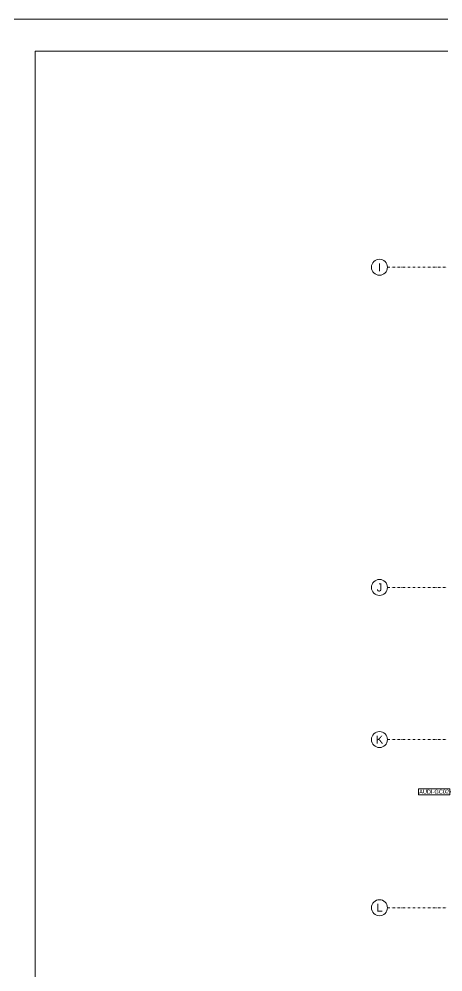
# Model space of a CAD drawing. Extents: x -2050 to 29725, y -1777 to 6820.
# Drawn here: x 11930 to 12989, y 1824 to 4205 of the extents above; entities that cross this region are included whole.
import ezdxf
from ezdxf.enums import TextEntityAlignment as Align

# ---------------------------------------------------------------- set-up
doc = ezdxf.new("R2010")
doc.units = 0
doc.header["$LTSCALE"] = 25
doc.header["$MEASUREMENT"] = 0
doc.linetypes.add('DASHDOT2', pattern=[0.5, 0.25, -0.125, 0, -0.125])
doc.layers.get('0').update_dxf_attribs({"color": 9, "lineweight": 9})
for name, color, linetype, lineweight in [('22', 8, 'Continuous', 9), ('24', 9, 'DASHDOT2', 9), ('40A', 9, 'Continuous', 9)]:
    doc.layers.add(name, color=color, linetype=linetype, lineweight=lineweight)
doc.styles.add('Arial', font='arial.ttf', dxfattribs={"height": 2.5})

# ---------------------------------------------------------------- blocks, each defined once
blk = doc.blocks.new('0_wallno')
blk.add_lwpolyline([(-7.84, 1.5), (7.94, 1.5), (7.94, -1.5), (-7.84, -1.5)], close=True)
blk.add_lwpolyline([(7.94, 0), (16.13, 0)])
at = {"style": 'Arial'}
blk.add_attdef('DUVARNO', text='', height=2, dxfattribs=at).set_placement((0, 0), align=Align.MIDDLE_CENTER)
blk.add_attdef('GENISLIK', text='', height=2, dxfattribs=at).set_placement((8.44, 0), align=Align.BOTTOM_LEFT)
blk.add_attdef('YUKSEKLIK', text='', height=2, dxfattribs=at).set_placement((8.44, -0.5), align=Align.TOP_LEFT)
blk = doc.blocks.new('KAPI KODLARI 2. KAT')
at = {"layer": '22'}
ref = blk.add_blockref('0_wallno', (12966.8, 2274.7), dxfattribs=dict(at, xscale=5, yscale=5, zscale=5))
ref.add_attrib('DUVARNO', 'AUDI-GC02', dxfattribs={"layer": '0', "height": 10, "style": 'Arial'}).set_placement((12966.8, 2274.7), align=Align.MIDDLE_CENTER)
blk = doc.blocks.new('0_aks')
at = {"linetype": 'Continuous'}
blk.add_circle((0, 0), 2, dxfattribs=at)
at = {"style": 'Arial'}
blk.add_attdef('AKS', text='', height=2, dxfattribs=at).set_placement((0, 0), align=Align.MIDDLE_CENTER)
blk = doc.blocks.new('P-AKS_AUDI')
at = {"layer": '24'}
for points in [[(-3762.1, 800), (-3500, 800)], [(-3762.1, 0), (-3500, 0)], [(-3762.1, -380), (-3500, -380)], [(-3762.1, -800), (-3500, -800)]]:
    blk.add_lwpolyline(points, dxfattribs=at)
at = {"layer": '24', "xscale": 10, "yscale": 10, "zscale": 10}
for p, values in [((-3782.1, 800), {'AKS': 'I'}), ((-3782.1, 0), {'AKS': 'J'}), ((-3782.1, -380), {'AKS': 'K'}), ((-3782.1, -800), {'AKS': 'L'})]:
    blk.add_blockref('0_aks', p, dxfattribs=at).add_auto_attribs(values)
blk = doc.blocks.new('p-2. kat planı')
at = {"layer": '24'}
blk.add_blockref('P-AKS_AUDI', (16612.5, 2785), dxfattribs=at)

msp = doc.modelspace()

# ---------------------------------------------------------------- linework, layer by layer
at = {"layer": '40A'}
for points in [[(17835, 4205), (11890, 4205), (11890, 0), (17835, 0)], [(17295.06, 80), (11970, 80), (11970, 4125), (17295.06, 4125)]]:
    msp.add_lwpolyline(points, close=True, dxfattribs=at)

# ---------------------------------------------------------------- block references
msp.add_blockref('p-2. kat planı', (0, 0))
at = {"layer": '22'}
msp.add_blockref('KAPI KODLARI 2. KAT', (0, 0), dxfattribs=at)

doc.saveas('drawing.dxf')
